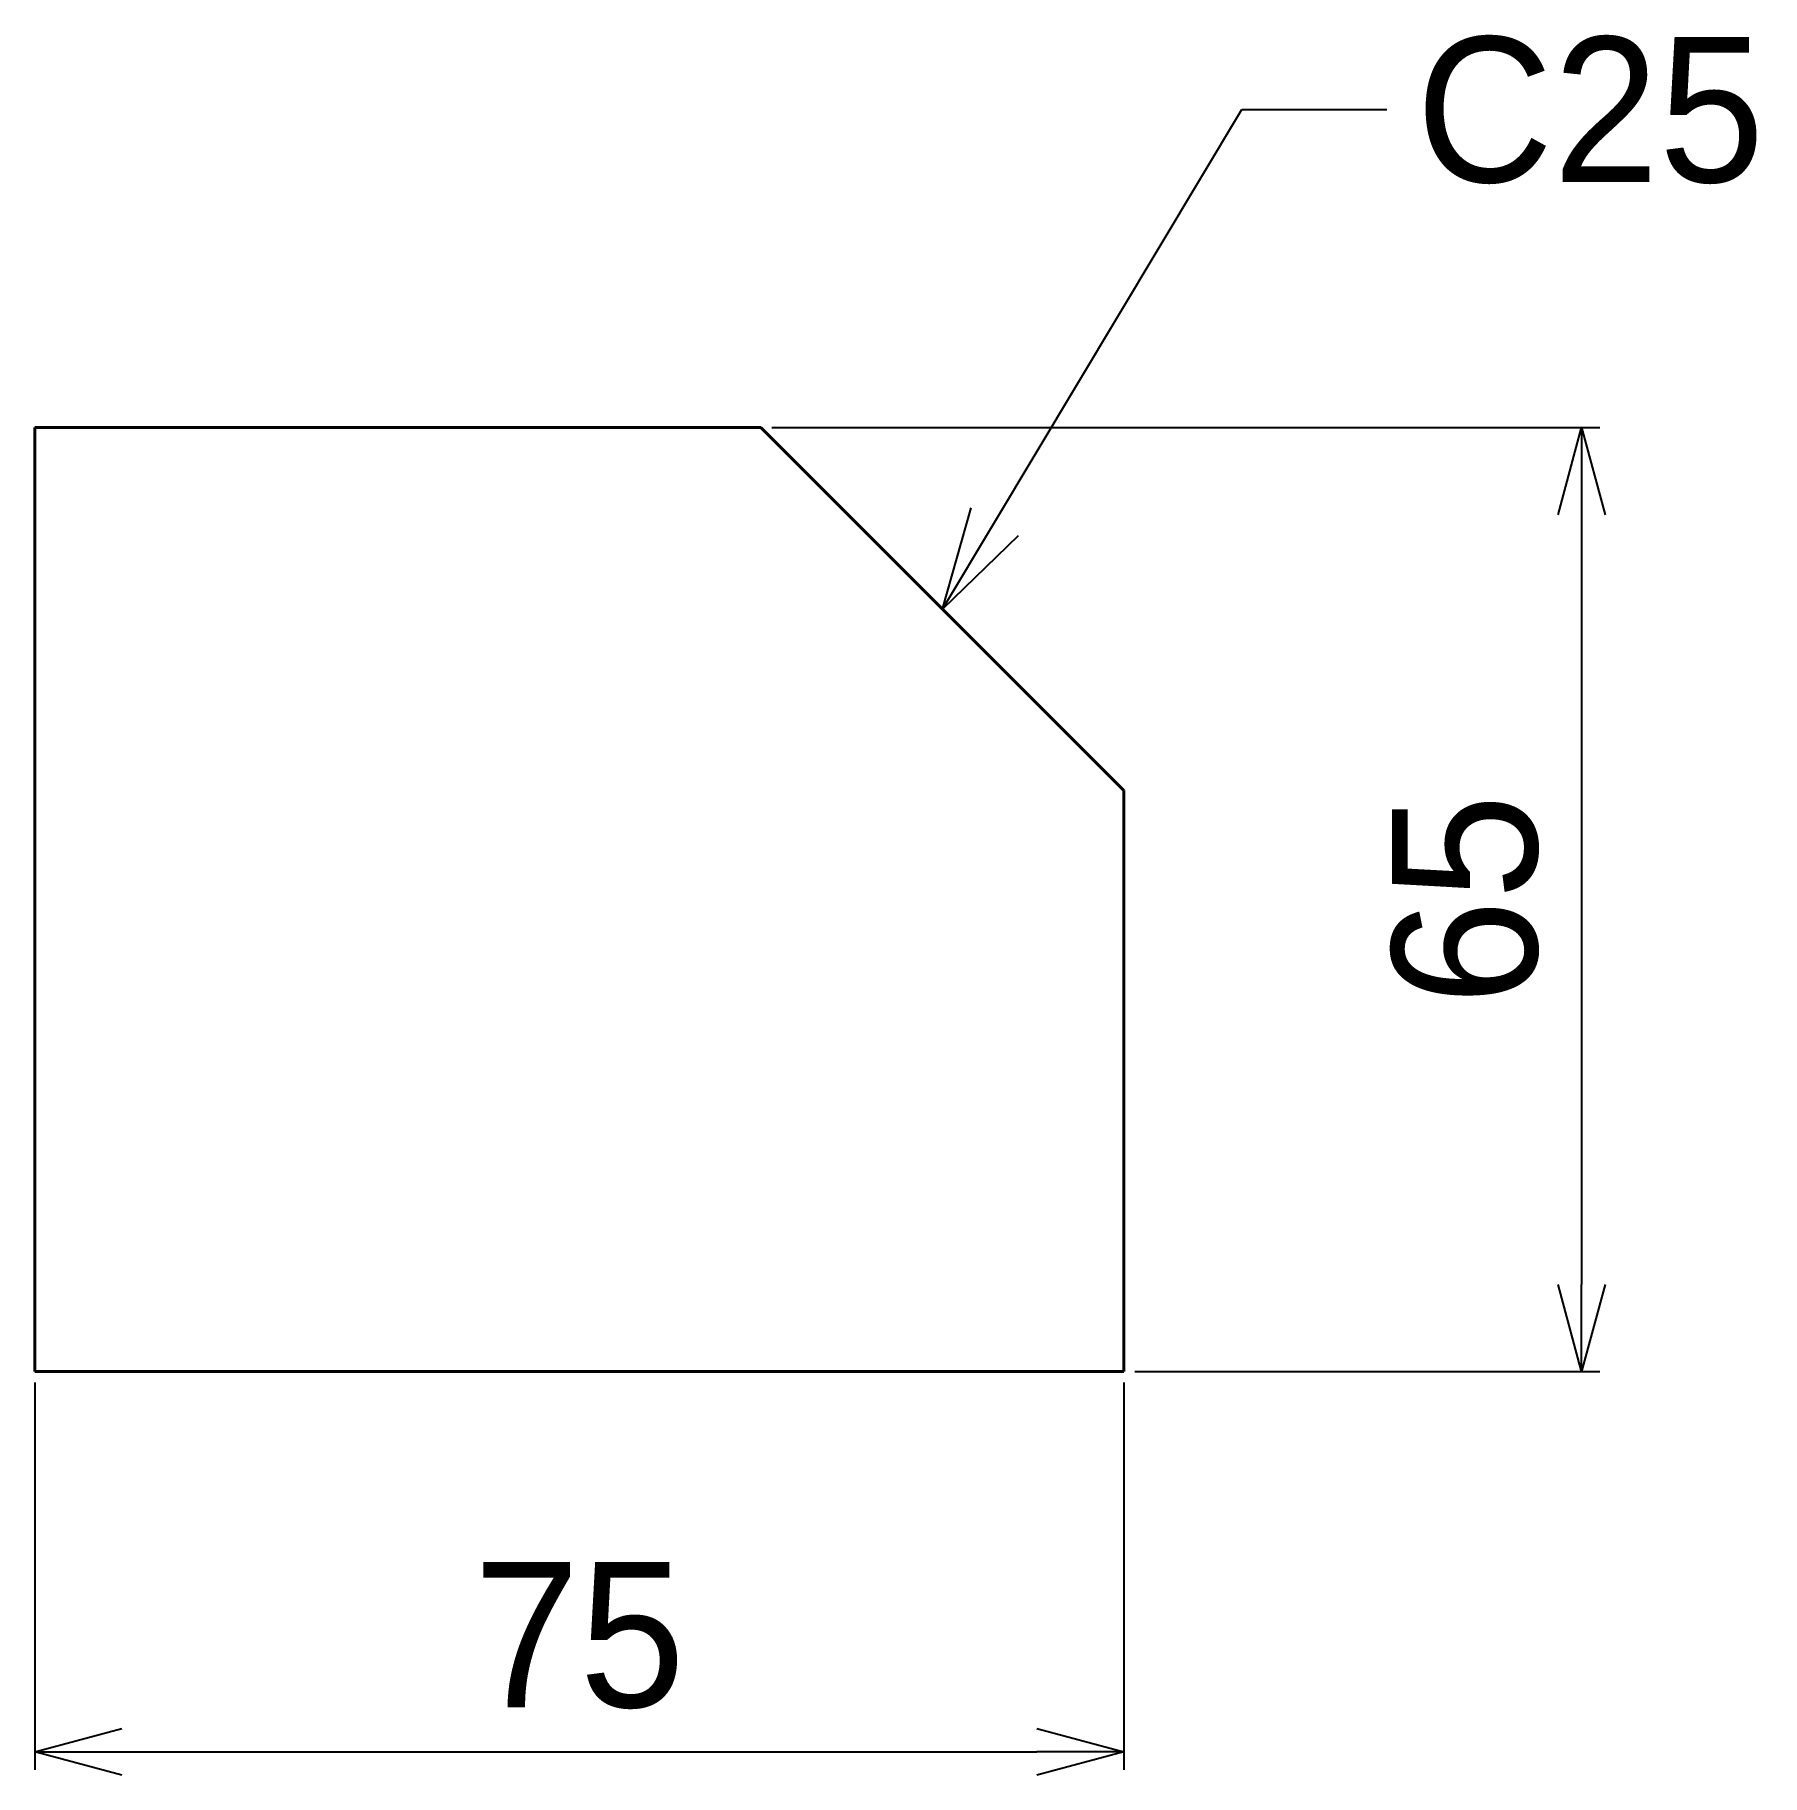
# Model space of a CAD drawing. Header units: millimetres. Extents: x 1533 to 1652, y 3174 to 3293.
import ezdxf
from ezdxf import colors
from ezdxf.entities.mleader import LeaderData, LeaderLine
from ezdxf.math import Vec2, Vec3

# ---------------------------------------------------------------- set-up
doc = ezdxf.new("R2010")
doc.units = ezdxf.units.MM
doc.layers.add('外形線', color=7, linetype='Continuous', lineweight=40)
doc.layers.add('寸法線', color=3, linetype='Continuous', lineweight=20)
doc.styles.get("Standard").update_dxf_attribs({"font": 'MS PGothic.ttf'})
doc.dimstyles.new('ST-10', dxfattribs={"dimtxt": 10, "dimasz": 6, "dimexe": 1.25, "dimexo": 0.75, "dimgap": 3, "dimtad": 1, "dimdec": 1, "dimdsep": 46, "dimtxsty": 'Standard', "dimblk": 'OPEN30', "dimcen": -10, "dimadec": 1, "dimazin": 2, "dimtfac": 1, "dimtdec": 1, "dimtmove": 0, "dimatfit": 3, "dimldrblk": 'OPEN30', "dimfxl": 1, "dimarcsym": 0})

# ---------------------------------------------------------------- blocks, each defined once
blk = doc.blocks.new('_Open30')
at = {"color": 0, "linetype": 'ByBlock', "lineweight": -2}
for p, q in [((-1, 0.268), (0, 0)), ((0, 0), (-1, -0.268)), ((0, 0), (-1, 0))]:
    blk.add_line(p, q, dxfattribs=at)
blk = doc.blocks.new('*D26')
at = {"layer": 'Defpoints', "color": 0, "transparency": 16777216}
for p in [(1532.77, 3201.3), (1607.77, 3201.3), (1607.77, 3175.12)]:
    blk.add_point(p, dxfattribs=at)
at = {"layer": '寸法線', "color": 0, "lineweight": -2, "transparency": 16777216}
for p, q in [((1532.77, 3200.55), (1532.77, 3173.87)), ((1607.77, 3200.55), (1607.77, 3173.87)), ((1538.77, 3175.12), (1601.77, 3175.12))]:
    blk.add_line(p, q, dxfattribs=at)
at = {"layer": '寸法線', "color": 0, "lineweight": -2, "transparency": 16777216, "xscale": 6, "yscale": 6, "zscale": 6, "rotation": 180}
blk.add_blockref('_Open30', (1532.77, 3175.12), dxfattribs=at)
at = {"layer": '寸法線', "color": 0, "lineweight": -2, "transparency": 16777216, "xscale": 6, "yscale": 6, "zscale": 6}
blk.add_blockref('_Open30', (1607.77, 3175.12), dxfattribs=at)
at = {"layer": '寸法線', "color": 0, "transparency": 16777216, "insert": (1570.27, 3183.12), "char_height": 10, "attachment_point": 5}
blk.add_mtext('75', dxfattribs=at)
blk = doc.blocks.new('*D27')
at = {"layer": 'Defpoints', "color": 0, "transparency": 16777216}
for p in [(1582.77, 3266.3), (1607.77, 3201.3), (1639.29, 3201.3)]:
    blk.add_point(p, dxfattribs=at)
at = {"layer": '寸法線', "color": 0, "lineweight": -2, "transparency": 16777216}
for p, q in [((1583.52, 3266.3), (1640.54, 3266.3)), ((1639.29, 3260.3), (1639.29, 3207.3)), ((1608.52, 3201.3), (1640.54, 3201.3))]:
    blk.add_line(p, q, dxfattribs=at)
at = {"layer": '寸法線', "color": 0, "lineweight": -2, "transparency": 16777216, "xscale": 6, "yscale": 6, "zscale": 6}
for p, rotation in [((1639.29, 3266.3), 90), ((1639.29, 3201.3), 270)]:
    blk.add_blockref('_Open30', p, dxfattribs=dict(at, rotation=rotation))
at = {"layer": '寸法線', "color": 0, "transparency": 16777216, "insert": (1631.29, 3233.8), "char_height": 10, "attachment_point": 5, "rotation": 90}
blk.add_mtext('65', dxfattribs=at)

msp = doc.modelspace()

# ---------------------------------------------------------------- linework, layer by layer
at = {"layer": '外形線'}
for p, q in [((1582.77, 3266.3), (1532.77, 3266.3)), ((1532.77, 3266.3), (1532.77, 3201.3)), ((1582.77, 3266.3), (1607.77, 3241.3)), ((1607.77, 3201.3), (1607.77, 3241.3)), ((1532.77, 3201.3), (1607.77, 3201.3))]:
    msp.add_line(p, q, dxfattribs=at)

# ---------------------------------------------------------------- dimensions: what is measured, and where the dimension line sits
at = {"layer": '寸法線'}
dim = msp.add_linear_dim(base=(1639.29, 3201.3), p1=(1582.77, 3266.3), p2=(1607.77, 3201.3), angle=90, dimstyle='ST-10', dxfattribs=at)
dim.commit()
dim.dimension.update_dxf_attribs({"geometry": '*D27', "text_midpoint": (1631.29, 3233.8)})
dim = msp.add_linear_dim(base=(1607.77, 3175.12), p1=(1532.77, 3201.3), p2=(1607.77, 3201.3), dimstyle='ST-10', dxfattribs=at)
dim.commit()
dim.dimension.update_dxf_attribs({"geometry": '*D26', "text_midpoint": (1570.27, 3183.12)})

# ---------------------------------------------------------------- leaders
ml = msp.add_multileader_mtext('Standard', dxfattribs=at)
ml.set_content('C25', color=256)
ml.set_leader_properties()
ml.set_arrow_properties(name='OPEN30')
ml.build(insert=Vec2(0, 0))
ml.multileader.update_dxf_attribs({"dogleg_length": 10, "arrow_head_size": 7})
ctx = ml.context
ctx.base_point, ctx.char_height, ctx.arrow_head_size, ctx.plane_origin = Vec3(1625.88, 3288.2), 10, 7, Vec3(1605.27, 3253.8)
notes = []
notes.append((ctx, [(0, (1, 1, 0), (1615.88, 3288.2), (1, 0), 10, [(0, [(1595.27, 3253.8)], 0, [])])]))
ctx.mtext.insert, ctx.mtext.flow_direction = Vec3(1627.88, 3293.2), 5
for ctx, leaders in notes:
    for number, flags, end, landing, length, lines in leaders:
        leader = LeaderData()
        leader.index, (leader.has_last_leader_line, leader.has_dogleg_vector, leader.attachment_direction) = number, flags
        leader.last_leader_point, leader.dogleg_vector, leader.dogleg_length = Vec3(end), Vec3(landing), length
        for number, points, colour, breaks in lines:
            line = LeaderLine()
            line.index, line.vertices, line.color, line.breaks = number, Vec3.list(points), colors.encode_raw_color(colour), breaks
            leader.lines.append(line)
        ctx.leaders.append(leader)

doc.saveas('drawing.dxf')
